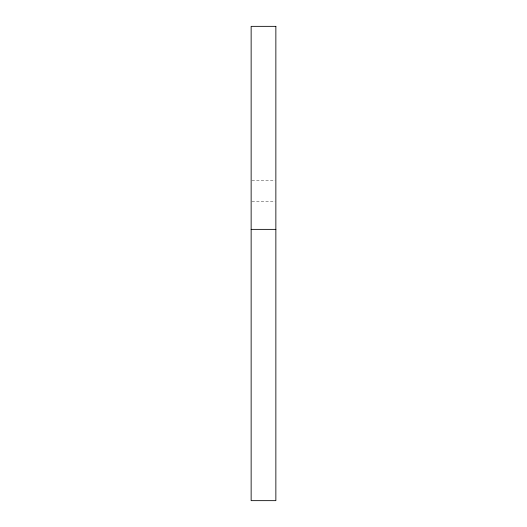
<?xml version="1.0" encoding="UTF-8"?>
<svg xmlns="http://www.w3.org/2000/svg" width="527" height="527" viewBox="0 0 527 527"><rect width="100%" height="100%" fill="white"/><g stroke="black" fill="none" stroke-linecap="round" stroke-linejoin="round"><path stroke-width="0.4" stroke-dasharray="2.63 1.98" d="M251.939 180.59L275.061 180.59M251.939 201.4L275.061 201.4"/><path stroke-width="0.79" d="M251.142 229.37L275.858 229.37M275.858 26.35L251.142 26.35L251.142 500.65L275.858 500.65L275.858 26.35"/></g></svg>
